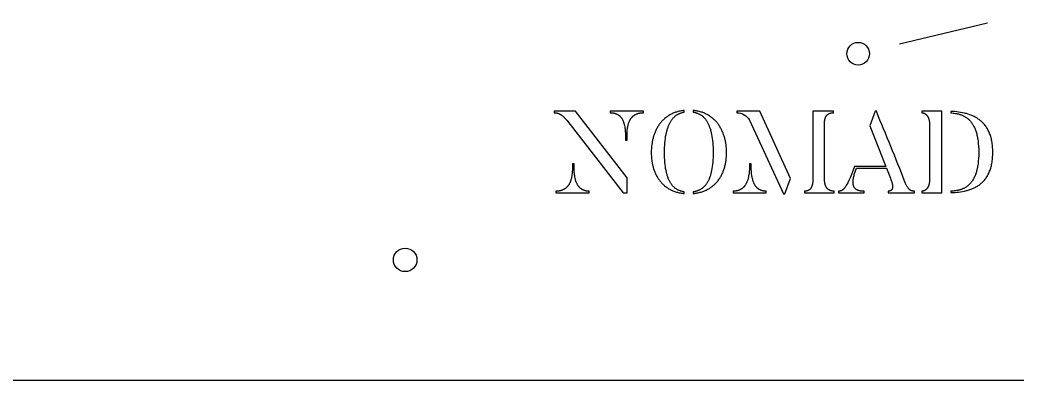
# Model space of a CAD drawing. Header units: millimetres. Extents: x 3735 to 5333, y 3252 to 4770.
# Drawn here: x 4924 to 5144.1, y 3251.8 to 3331.4 of the extents above; entities that cross this region are included whole.
import ezdxf

# ---------------------------------------------------------------- set-up
doc = ezdxf.new("R2010")
doc.units = ezdxf.units.MM
doc.layers.add('ext', color=18, linetype='Continuous', true_color=0x000000)
doc.layers.add('MASHARAB', color=6, linetype='Continuous', true_color=0xff00ff)

msp = doc.modelspace()

# ---------------------------------------------------------------- linework, layer by layer
at = {"layer": 'ext'}
msp.add_lwpolyline([(5333.06, 3736.8), (4465.06, 3736.8), (4465.06, 3251.8), (5333.06, 3251.8)], close=True, dxfattribs=at)
at = {"layer": 'MASHARAB'}
msp.add_line((5118.15, 3326.15), (5137.59, 3330.82), dxfattribs=at)
for points in [[(5044.96, 3308.99), (5057.2, 3293.24), (5058.02, 3293.24), (5058.02, 3296.56), (5046.65, 3311.24), (5041.92, 3311.24), (5041.92, 3310.91), (5042.17, 3310.89), (5042.3, 3310.89), (5042.37, 3310.88), (5042.44, 3310.87), (5042.51, 3310.86), (5042.59, 3310.85), (5042.62, 3310.84), (5042.66, 3310.84), (5042.7, 3310.83), (5042.74, 3310.82), (5042.78, 3310.81), (5042.82, 3310.79), (5042.86, 3310.78), (5042.9, 3310.77), (5042.94, 3310.75), (5042.98, 3310.73), (5043.03, 3310.72), (5043.07, 3310.7), (5043.12, 3310.67), (5043.16, 3310.65), (5043.21, 3310.63), (5043.26, 3310.6), (5043.3, 3310.57), (5043.35, 3310.55), (5043.4, 3310.51), (5043.45, 3310.48), (5043.5, 3310.45), (5043.55, 3310.41), (5043.66, 3310.33), (5043.77, 3310.24), (5043.89, 3310.14), (5044, 3310.04), (5044.13, 3309.92), (5044.25, 3309.79), (5044.38, 3309.66), (5044.52, 3309.51), (5044.66, 3309.35), (5044.81, 3309.17)], [(5061.65, 3310.91), (5061.65, 3311.24), (5054.34, 3311.24), (5054.34, 3310.91), (5054.5, 3310.91), (5054.57, 3310.9), (5054.65, 3310.9), (5054.72, 3310.89), (5054.79, 3310.89), (5054.87, 3310.88), (5054.94, 3310.87), (5055, 3310.86), (5055.07, 3310.85), (5055.14, 3310.83), (5055.2, 3310.82), (5055.27, 3310.81), (5055.33, 3310.79), (5055.39, 3310.77), (5055.45, 3310.75), (5055.51, 3310.73), (5055.57, 3310.71), (5055.63, 3310.69), (5055.69, 3310.67), (5055.74, 3310.64), (5055.8, 3310.62), (5055.85, 3310.59), (5055.9, 3310.56), (5055.96, 3310.53), (5056.01, 3310.51), (5056.06, 3310.48), (5056.1, 3310.44), (5056.15, 3310.41), (5056.2, 3310.38), (5056.24, 3310.34), (5056.29, 3310.31), (5056.33, 3310.27), (5056.38, 3310.24), (5056.42, 3310.2), (5056.46, 3310.16), (5056.5, 3310.12), (5056.54, 3310.08), (5056.58, 3310.04), (5056.61, 3310), (5056.65, 3309.96), (5056.69, 3309.91), (5056.72, 3309.87), (5056.76, 3309.82), (5056.79, 3309.78), (5056.82, 3309.73), (5056.85, 3309.68), (5056.88, 3309.64), (5056.94, 3309.54), (5057, 3309.44), (5057.05, 3309.34), (5057.11, 3309.23), (5057.15, 3309.12), (5057.2, 3309.02), (5057.24, 3308.9), (5057.28, 3308.79), (5057.32, 3308.68), (5057.35, 3308.56), (5057.39, 3308.44), (5057.42, 3308.32), (5057.45, 3308.2), (5057.47, 3308.08), (5057.52, 3307.83), (5057.56, 3307.58), (5057.59, 3307.33), (5057.62, 3307.08), (5057.64, 3306.82), (5057.67, 3306.31), (5057.69, 3305.82), (5057.69, 3304.87), (5058.02, 3304.87), (5058.03, 3305.82), (5058.04, 3306.31), (5058.07, 3306.82), (5058.09, 3307.08), (5058.12, 3307.33), (5058.15, 3307.58), (5058.19, 3307.83), (5058.22, 3307.96), (5058.24, 3308.08), (5058.27, 3308.2), (5058.3, 3308.32), (5058.34, 3308.44), (5058.37, 3308.56), (5058.41, 3308.68), (5058.45, 3308.79), (5058.49, 3308.9), (5058.54, 3309.02), (5058.59, 3309.12), (5058.64, 3309.23), (5058.69, 3309.34), (5058.75, 3309.44), (5058.78, 3309.49), (5058.81, 3309.54), (5058.84, 3309.59), (5058.88, 3309.64), (5058.91, 3309.68), (5058.94, 3309.73), (5058.98, 3309.78), (5059.02, 3309.82), (5059.05, 3309.87), (5059.09, 3309.91), (5059.13, 3309.96), (5059.17, 3310), (5059.21, 3310.04), (5059.25, 3310.08), (5059.29, 3310.12), (5059.34, 3310.16), (5059.38, 3310.2), (5059.43, 3310.24), (5059.47, 3310.27), (5059.52, 3310.31), (5059.57, 3310.34), (5059.62, 3310.38), (5059.67, 3310.41), (5059.72, 3310.44), (5059.78, 3310.48), (5059.83, 3310.51), (5059.89, 3310.53), (5059.94, 3310.56), (5060, 3310.59), (5060.06, 3310.62), (5060.12, 3310.64), (5060.18, 3310.67), (5060.24, 3310.69), (5060.3, 3310.71), (5060.37, 3310.73), (5060.43, 3310.75), (5060.5, 3310.77), (5060.57, 3310.79), (5060.64, 3310.81), (5060.71, 3310.82), (5060.78, 3310.83), (5060.85, 3310.85), (5060.93, 3310.86), (5061, 3310.87), (5061.08, 3310.88), (5061.16, 3310.89), (5061.32, 3310.9), (5061.48, 3310.91)], [(5066.31, 3302.11), (5066.31, 3302.68), (5066.33, 3303.23), (5066.35, 3303.76), (5066.39, 3304.26), (5066.43, 3304.75), (5066.49, 3305.21), (5066.55, 3305.65), (5066.63, 3306.07), (5066.71, 3306.47), (5066.8, 3306.85), (5066.85, 3307.04), (5066.9, 3307.22), (5066.95, 3307.39), (5067.01, 3307.56), (5067.07, 3307.72), (5067.12, 3307.88), (5067.19, 3308.04), (5067.25, 3308.19), (5067.31, 3308.34), (5067.38, 3308.48), (5067.45, 3308.62), (5067.52, 3308.75), (5067.59, 3308.88), (5067.67, 3309.01), (5067.75, 3309.13), (5067.82, 3309.25), (5067.9, 3309.36), (5067.99, 3309.47), (5068.07, 3309.57), (5068.15, 3309.68), (5068.24, 3309.77), (5068.33, 3309.87), (5068.42, 3309.96), (5068.51, 3310.04), (5068.61, 3310.13), (5068.7, 3310.21), (5068.8, 3310.28), (5068.9, 3310.35), (5069, 3310.42), (5069.1, 3310.49), (5069.2, 3310.55), (5069.3, 3310.61), (5069.41, 3310.66), (5069.52, 3310.71), (5069.62, 3310.76), (5069.73, 3310.81), (5069.84, 3310.85), (5069.96, 3310.89), (5070.07, 3310.92), (5070.18, 3310.96), (5070.3, 3310.99), (5070.42, 3311.01), (5070.53, 3311.04), (5070.65, 3311.06), (5070.65, 3311.42), (5070.43, 3311.39), (5070.2, 3311.36), (5069.98, 3311.33), (5069.76, 3311.29), (5069.55, 3311.24), (5069.34, 3311.19), (5069.13, 3311.13), (5068.93, 3311.07), (5068.73, 3311.01), (5068.54, 3310.94), (5068.35, 3310.87), (5068.16, 3310.79), (5067.97, 3310.7), (5067.79, 3310.62), (5067.62, 3310.52), (5067.44, 3310.43), (5067.27, 3310.33), (5067.11, 3310.22), (5066.95, 3310.11), (5066.79, 3310), (5066.63, 3309.89), (5066.48, 3309.77), (5066.33, 3309.64), (5066.19, 3309.51), (5066.05, 3309.38), (5065.91, 3309.25), (5065.78, 3309.11), (5065.65, 3308.97), (5065.53, 3308.82), (5065.4, 3308.67), (5065.28, 3308.52), (5065.17, 3308.37), (5065.06, 3308.21), (5064.95, 3308.05), (5064.85, 3307.88), (5064.75, 3307.71), (5064.65, 3307.54), (5064.55, 3307.37), (5064.46, 3307.2), (5064.38, 3307.02), (5064.3, 3306.84), (5064.22, 3306.65), (5064.14, 3306.47), (5064.07, 3306.28), (5064, 3306.09), (5063.93, 3305.9), (5063.87, 3305.7), (5063.82, 3305.5), (5063.76, 3305.3), (5063.71, 3305.1), (5063.66, 3304.9), (5063.62, 3304.69), (5063.58, 3304.49), (5063.54, 3304.28), (5063.48, 3303.86), (5063.43, 3303.43), (5063.39, 3302.99), (5063.37, 3302.56), (5063.37, 3302.11), (5063.37, 3301.67), (5063.39, 3301.23), (5063.43, 3300.8), (5063.48, 3300.38), (5063.51, 3300.17), (5063.54, 3299.96), (5063.58, 3299.75), (5063.62, 3299.55), (5063.66, 3299.35), (5063.71, 3299.15), (5063.76, 3298.95), (5063.82, 3298.76), (5063.87, 3298.56), (5063.93, 3298.37), (5064, 3298.18), (5064.07, 3298), (5064.14, 3297.81), (5064.22, 3297.63), (5064.3, 3297.45), (5064.38, 3297.28), (5064.46, 3297.11), (5064.55, 3296.94), (5064.65, 3296.77), (5064.75, 3296.6), (5064.85, 3296.44), (5064.95, 3296.28), (5065.06, 3296.13), (5065.17, 3295.98), (5065.28, 3295.83), (5065.4, 3295.68), (5065.53, 3295.54), (5065.65, 3295.4), (5065.78, 3295.26), (5065.91, 3295.13), (5066.05, 3295), (5066.19, 3294.87), (5066.33, 3294.75), (5066.48, 3294.63), (5066.63, 3294.52), (5066.79, 3294.41), (5066.95, 3294.3), (5067.11, 3294.19), (5067.27, 3294.1), (5067.44, 3294), (5067.62, 3293.91), (5067.79, 3293.82), (5067.97, 3293.74), (5068.16, 3293.66), (5068.35, 3293.58), (5068.54, 3293.51), (5068.73, 3293.45), (5068.93, 3293.39), (5069.13, 3293.33), (5069.34, 3293.28), (5069.55, 3293.23), (5069.76, 3293.19), (5069.98, 3293.15), (5070.2, 3293.11), (5070.43, 3293.08), (5070.65, 3293.06), (5070.65, 3293.42), (5070.53, 3293.44), (5070.42, 3293.46), (5070.3, 3293.48), (5070.18, 3293.51), (5070.07, 3293.54), (5069.96, 3293.57), (5069.84, 3293.61), (5069.73, 3293.65), (5069.62, 3293.69), (5069.52, 3293.73), (5069.41, 3293.78), (5069.3, 3293.83), (5069.2, 3293.88), (5069.1, 3293.94), (5069, 3294), (5068.9, 3294.06), (5068.8, 3294.13), (5068.7, 3294.2), (5068.61, 3294.27), (5068.51, 3294.35), (5068.42, 3294.43), (5068.33, 3294.51), (5068.24, 3294.6), (5068.15, 3294.69), (5068.07, 3294.79), (5067.99, 3294.89), (5067.9, 3294.99), (5067.82, 3295.1), (5067.75, 3295.21), (5067.67, 3295.33), (5067.59, 3295.45), (5067.52, 3295.57), (5067.45, 3295.7), (5067.38, 3295.83), (5067.31, 3295.97), (5067.25, 3296.11), (5067.19, 3296.25), (5067.12, 3296.41), (5067.07, 3296.56), (5067.01, 3296.72), (5066.95, 3296.89), (5066.9, 3297.05), (5066.85, 3297.23), (5066.8, 3297.41), (5066.71, 3297.78), (5066.63, 3298.18), (5066.55, 3298.59), (5066.49, 3299.03), (5066.43, 3299.48), (5066.39, 3299.96), (5066.35, 3300.46), (5066.33, 3300.99), (5066.31, 3301.54)], [(5079.99, 3302.11), (5079.98, 3302.56), (5079.96, 3302.99), (5079.92, 3303.43), (5079.87, 3303.86), (5079.84, 3304.07), (5079.81, 3304.28), (5079.77, 3304.49), (5079.73, 3304.69), (5079.69, 3304.9), (5079.64, 3305.1), (5079.59, 3305.3), (5079.53, 3305.5), (5079.48, 3305.7), (5079.41, 3305.9), (5079.35, 3306.09), (5079.28, 3306.28), (5079.21, 3306.47), (5079.13, 3306.65), (5079.05, 3306.84), (5078.97, 3307.02), (5078.88, 3307.2), (5078.79, 3307.37), (5078.69, 3307.54), (5078.6, 3307.71), (5078.49, 3307.88), (5078.39, 3308.05), (5078.28, 3308.21), (5078.17, 3308.37), (5078.05, 3308.52), (5077.93, 3308.67), (5077.81, 3308.82), (5077.68, 3308.97), (5077.55, 3309.11), (5077.42, 3309.25), (5077.28, 3309.38), (5077.14, 3309.51), (5076.99, 3309.64), (5076.84, 3309.77), (5076.69, 3309.89), (5076.54, 3310), (5076.38, 3310.11), (5076.21, 3310.22), (5076.05, 3310.33), (5075.88, 3310.43), (5075.7, 3310.52), (5075.52, 3310.62), (5075.34, 3310.7), (5075.16, 3310.79), (5074.97, 3310.87), (5074.78, 3310.94), (5074.58, 3311.01), (5074.38, 3311.07), (5074.18, 3311.13), (5073.97, 3311.19), (5073.76, 3311.24), (5073.54, 3311.29), (5073.33, 3311.33), (5073.1, 3311.36), (5072.88, 3311.39), (5072.65, 3311.42), (5072.65, 3311.06), (5072.77, 3311.04), (5072.89, 3311.01), (5073, 3310.99), (5073.12, 3310.96), (5073.23, 3310.92), (5073.35, 3310.89), (5073.46, 3310.85), (5073.57, 3310.81), (5073.68, 3310.76), (5073.79, 3310.71), (5073.9, 3310.66), (5074, 3310.61), (5074.11, 3310.55), (5074.21, 3310.49), (5074.31, 3310.42), (5074.41, 3310.36), (5074.51, 3310.28), (5074.61, 3310.21), (5074.7, 3310.13), (5074.8, 3310.05), (5074.89, 3309.96), (5074.98, 3309.87), (5075.07, 3309.78), (5075.16, 3309.68), (5075.24, 3309.58), (5075.33, 3309.48), (5075.41, 3309.37), (5075.49, 3309.26), (5075.57, 3309.14), (5075.64, 3309.02), (5075.72, 3308.89), (5075.79, 3308.76), (5075.86, 3308.63), (5075.93, 3308.49), (5076, 3308.35), (5076.07, 3308.2), (5076.13, 3308.05), (5076.19, 3307.89), (5076.25, 3307.73), (5076.31, 3307.57), (5076.37, 3307.4), (5076.42, 3307.23), (5076.47, 3307.05), (5076.52, 3306.86), (5076.61, 3306.48), (5076.7, 3306.08), (5076.77, 3305.66), (5076.84, 3305.22), (5076.89, 3304.75), (5076.94, 3304.27), (5076.97, 3303.76), (5077, 3303.24), (5077.01, 3302.68), (5077.02, 3302.11), (5077.01, 3301.54), (5077, 3300.99), (5076.97, 3300.46), (5076.94, 3299.96), (5076.89, 3299.48), (5076.84, 3299.03), (5076.77, 3298.59), (5076.7, 3298.18), (5076.61, 3297.78), (5076.52, 3297.41), (5076.47, 3297.23), (5076.42, 3297.05), (5076.37, 3296.89), (5076.31, 3296.72), (5076.25, 3296.56), (5076.19, 3296.41), (5076.13, 3296.25), (5076.07, 3296.11), (5076, 3295.97), (5075.93, 3295.83), (5075.86, 3295.7), (5075.79, 3295.57), (5075.72, 3295.45), (5075.64, 3295.33), (5075.57, 3295.21), (5075.49, 3295.1), (5075.41, 3294.99), (5075.33, 3294.89), (5075.24, 3294.79), (5075.16, 3294.69), (5075.07, 3294.6), (5074.98, 3294.51), (5074.89, 3294.43), (5074.8, 3294.35), (5074.7, 3294.27), (5074.61, 3294.2), (5074.51, 3294.13), (5074.41, 3294.06), (5074.31, 3294), (5074.21, 3293.94), (5074.11, 3293.88), (5074, 3293.83), (5073.9, 3293.78), (5073.79, 3293.73), (5073.68, 3293.69), (5073.57, 3293.65), (5073.46, 3293.61), (5073.35, 3293.57), (5073.23, 3293.54), (5073.12, 3293.51), (5073, 3293.48), (5072.89, 3293.46), (5072.77, 3293.44), (5072.65, 3293.42), (5072.65, 3293.06), (5072.88, 3293.08), (5073.1, 3293.11), (5073.33, 3293.15), (5073.54, 3293.19), (5073.76, 3293.23), (5073.97, 3293.28), (5074.18, 3293.33), (5074.38, 3293.39), (5074.58, 3293.45), (5074.78, 3293.51), (5074.97, 3293.58), (5075.16, 3293.66), (5075.34, 3293.74), (5075.52, 3293.82), (5075.7, 3293.91), (5075.88, 3294), (5076.05, 3294.09), (5076.21, 3294.19), (5076.38, 3294.29), (5076.54, 3294.4), (5076.69, 3294.51), (5076.84, 3294.63), (5076.99, 3294.74), (5077.14, 3294.87), (5077.28, 3294.99), (5077.42, 3295.12), (5077.55, 3295.25), (5077.68, 3295.39), (5077.81, 3295.53), (5077.93, 3295.67), (5078.05, 3295.82), (5078.17, 3295.97), (5078.28, 3296.12), (5078.39, 3296.27), (5078.49, 3296.43), (5078.6, 3296.59), (5078.69, 3296.76), (5078.79, 3296.92), (5078.88, 3297.09), (5078.97, 3297.27), (5079.05, 3297.44), (5079.13, 3297.62), (5079.21, 3297.8), (5079.28, 3297.99), (5079.35, 3298.17), (5079.41, 3298.36), (5079.48, 3298.55), (5079.53, 3298.74), (5079.59, 3298.94), (5079.64, 3299.14), (5079.69, 3299.34), (5079.73, 3299.54), (5079.77, 3299.74), (5079.81, 3299.95), (5079.84, 3300.16), (5079.87, 3300.37), (5079.92, 3300.79), (5079.96, 3301.23), (5079.98, 3301.67)], [(5101.62, 3296.23), (5101.62, 3308.66), (5101.62, 3308.82), (5101.63, 3308.97), (5101.63, 3309.04), (5101.64, 3309.11), (5101.65, 3309.18), (5101.66, 3309.25), (5101.67, 3309.32), (5101.68, 3309.38), (5101.69, 3309.45), (5101.7, 3309.51), (5101.72, 3309.57), (5101.73, 3309.63), (5101.75, 3309.69), (5101.77, 3309.74), (5101.79, 3309.8), (5101.81, 3309.85), (5101.83, 3309.9), (5101.85, 3309.95), (5101.88, 3310), (5101.9, 3310.04), (5101.92, 3310.09), (5101.95, 3310.13), (5101.98, 3310.18), (5102, 3310.22), (5102.03, 3310.26), (5102.06, 3310.29), (5102.09, 3310.33), (5102.12, 3310.37), (5102.16, 3310.4), (5102.19, 3310.43), (5102.22, 3310.47), (5102.26, 3310.5), (5102.29, 3310.53), (5102.33, 3310.55), (5102.37, 3310.58), (5102.4, 3310.61), (5102.44, 3310.63), (5102.48, 3310.65), (5102.52, 3310.68), (5102.56, 3310.7), (5102.6, 3310.72), (5102.64, 3310.74), (5102.68, 3310.75), (5102.73, 3310.77), (5102.77, 3310.79), (5102.81, 3310.8), (5102.86, 3310.81), (5102.9, 3310.83), (5102.95, 3310.84), (5103, 3310.85), (5103.04, 3310.86), (5103.09, 3310.87), (5103.14, 3310.87), (5103.19, 3310.88), (5103.23, 3310.89), (5103.28, 3310.89), (5103.38, 3310.9), (5103.48, 3310.91), (5103.59, 3310.91), (5103.59, 3311.24), (5099.03, 3311.24), (5099.03, 3296.23), (5099.03, 3296.04), (5099.03, 3295.86), (5099.01, 3295.69), (5099, 3295.52), (5098.98, 3295.37), (5098.96, 3295.22), (5098.94, 3295.14), (5098.93, 3295.08), (5098.91, 3295.01), (5098.9, 3294.94), (5098.88, 3294.88), (5098.86, 3294.82), (5098.84, 3294.75), (5098.82, 3294.7), (5098.8, 3294.64), (5098.78, 3294.58), (5098.76, 3294.53), (5098.74, 3294.48), (5098.71, 3294.43), (5098.69, 3294.38), (5098.66, 3294.33), (5098.63, 3294.29), (5098.6, 3294.25), (5098.58, 3294.2), (5098.55, 3294.16), (5098.52, 3294.12), (5098.49, 3294.09), (5098.45, 3294.05), (5098.42, 3294.02), (5098.39, 3293.98), (5098.35, 3293.95), (5098.32, 3293.92), (5098.28, 3293.89), (5098.25, 3293.87), (5098.21, 3293.84), (5098.17, 3293.82), (5098.14, 3293.79), (5098.1, 3293.77), (5098.06, 3293.75), (5098.02, 3293.73), (5097.98, 3293.71), (5097.93, 3293.7), (5097.89, 3293.68), (5097.85, 3293.67), (5097.81, 3293.65), (5097.76, 3293.64), (5097.72, 3293.63), (5097.67, 3293.62), (5097.63, 3293.61), (5097.58, 3293.6), (5097.53, 3293.59), (5097.49, 3293.59), (5097.44, 3293.58), (5097.39, 3293.58), (5097.34, 3293.58), (5097.29, 3293.57), (5097.24, 3293.57), (5097.19, 3293.57), (5097.19, 3293.24), (5103.74, 3293.24), (5103.74, 3293.57), (5103.64, 3293.57), (5103.59, 3293.58), (5103.53, 3293.58), (5103.48, 3293.58), (5103.43, 3293.59), (5103.38, 3293.59), (5103.33, 3293.6), (5103.28, 3293.61), (5103.23, 3293.62), (5103.18, 3293.63), (5103.13, 3293.64), (5103.09, 3293.65), (5103.04, 3293.67), (5102.99, 3293.68), (5102.94, 3293.7), (5102.9, 3293.71), (5102.85, 3293.73), (5102.8, 3293.75), (5102.76, 3293.77), (5102.71, 3293.79), (5102.67, 3293.82), (5102.63, 3293.84), (5102.58, 3293.87), (5102.54, 3293.89), (5102.5, 3293.92), (5102.46, 3293.95), (5102.42, 3293.98), (5102.38, 3294.02), (5102.34, 3294.05), (5102.3, 3294.09), (5102.27, 3294.12), (5102.23, 3294.16), (5102.19, 3294.2), (5102.16, 3294.25), (5102.12, 3294.29), (5102.09, 3294.33), (5102.06, 3294.38), (5102.03, 3294.43), (5102, 3294.48), (5101.97, 3294.53), (5101.94, 3294.58), (5101.91, 3294.64), (5101.89, 3294.7), (5101.86, 3294.75), (5101.84, 3294.82), (5101.82, 3294.88), (5101.79, 3294.94), (5101.77, 3295.01), (5101.75, 3295.08), (5101.74, 3295.14), (5101.72, 3295.22), (5101.7, 3295.29), (5101.69, 3295.37), (5101.67, 3295.44), (5101.66, 3295.52), (5101.65, 3295.6), (5101.64, 3295.69), (5101.64, 3295.77), (5101.63, 3295.86), (5101.62, 3296.04)], [(5123.09, 3293.57), (5123.09, 3293.24), (5127.47, 3293.24), (5127.47, 3311.24), (5123.09, 3311.24), (5123.09, 3310.91), (5123.14, 3310.9), (5123.19, 3310.9), (5123.24, 3310.9), (5123.29, 3310.89), (5123.34, 3310.88), (5123.38, 3310.87), (5123.43, 3310.86), (5123.48, 3310.85), (5123.52, 3310.83), (5123.56, 3310.82), (5123.61, 3310.8), (5123.65, 3310.78), (5123.69, 3310.76), (5123.73, 3310.74), (5123.77, 3310.72), (5123.81, 3310.7), (5123.85, 3310.67), (5123.89, 3310.64), (5123.93, 3310.62), (5123.97, 3310.59), (5124, 3310.56), (5124.04, 3310.52), (5124.07, 3310.49), (5124.11, 3310.46), (5124.14, 3310.42), (5124.17, 3310.39), (5124.21, 3310.35), (5124.24, 3310.31), (5124.27, 3310.27), (5124.3, 3310.23), (5124.33, 3310.18), (5124.35, 3310.14), (5124.38, 3310.09), (5124.41, 3310.05), (5124.43, 3310), (5124.46, 3309.95), (5124.48, 3309.9), (5124.5, 3309.85), (5124.53, 3309.8), (5124.55, 3309.75), (5124.57, 3309.7), (5124.59, 3309.64), (5124.61, 3309.59), (5124.63, 3309.53), (5124.64, 3309.47), (5124.66, 3309.42), (5124.69, 3309.3), (5124.72, 3309.17), (5124.74, 3309.05), (5124.76, 3308.92), (5124.78, 3308.78), (5124.79, 3308.65), (5124.8, 3308.51), (5124.81, 3308.37), (5124.81, 3308.22), (5124.81, 3296.28), (5124.81, 3296.12), (5124.8, 3295.97), (5124.79, 3295.82), (5124.78, 3295.67), (5124.76, 3295.53), (5124.74, 3295.4), (5124.71, 3295.27), (5124.69, 3295.14), (5124.67, 3295.08), (5124.66, 3295.02), (5124.64, 3294.96), (5124.62, 3294.9), (5124.6, 3294.84), (5124.58, 3294.79), (5124.56, 3294.73), (5124.54, 3294.68), (5124.52, 3294.63), (5124.5, 3294.57), (5124.47, 3294.53), (5124.45, 3294.48), (5124.42, 3294.43), (5124.4, 3294.38), (5124.37, 3294.34), (5124.34, 3294.29), (5124.32, 3294.25), (5124.29, 3294.21), (5124.26, 3294.17), (5124.23, 3294.13), (5124.19, 3294.09), (5124.16, 3294.06), (5124.13, 3294.02), (5124.1, 3293.99), (5124.06, 3293.96), (5124.03, 3293.93), (5123.99, 3293.9), (5123.96, 3293.87), (5123.92, 3293.84), (5123.88, 3293.81), (5123.84, 3293.79), (5123.8, 3293.77), (5123.76, 3293.74), (5123.72, 3293.72), (5123.68, 3293.7), (5123.64, 3293.68), (5123.6, 3293.67), (5123.56, 3293.65), (5123.51, 3293.64), (5123.47, 3293.63), (5123.42, 3293.61), (5123.38, 3293.6), (5123.33, 3293.59), (5123.29, 3293.59), (5123.24, 3293.58), (5123.19, 3293.58), (5123.14, 3293.57)], [(5129.46, 3311.21), (5129.46, 3310.88), (5129.72, 3310.87), (5129.98, 3310.84), (5130.25, 3310.82), (5130.51, 3310.78), (5130.65, 3310.75), (5130.78, 3310.73), (5130.91, 3310.7), (5131.05, 3310.67), (5131.18, 3310.64), (5131.32, 3310.6), (5131.45, 3310.56), (5131.58, 3310.52), (5131.71, 3310.47), (5131.85, 3310.42), (5131.98, 3310.37), (5132.11, 3310.31), (5132.24, 3310.25), (5132.37, 3310.19), (5132.49, 3310.12), (5132.62, 3310.04), (5132.75, 3309.97), (5132.87, 3309.88), (5132.99, 3309.8), (5133.11, 3309.7), (5133.23, 3309.61), (5133.35, 3309.51), (5133.47, 3309.4), (5133.58, 3309.29), (5133.69, 3309.17), (5133.8, 3309.05), (5133.91, 3308.92), (5134.02, 3308.78), (5134.12, 3308.64), (5134.22, 3308.5), (5134.32, 3308.34), (5134.41, 3308.19), (5134.5, 3308.02), (5134.59, 3307.85), (5134.68, 3307.67), (5134.76, 3307.49), (5134.84, 3307.3), (5134.92, 3307.1), (5135, 3306.89), (5135.07, 3306.68), (5135.13, 3306.46), (5135.2, 3306.23), (5135.26, 3305.99), (5135.31, 3305.75), (5135.36, 3305.5), (5135.41, 3305.24), (5135.45, 3304.98), (5135.49, 3304.7), (5135.53, 3304.42), (5135.56, 3304.12), (5135.61, 3303.51), (5135.64, 3302.87), (5135.65, 3302.19), (5135.64, 3301.49), (5135.61, 3300.83), (5135.56, 3300.21), (5135.53, 3299.92), (5135.49, 3299.63), (5135.45, 3299.35), (5135.41, 3299.08), (5135.36, 3298.82), (5135.31, 3298.56), (5135.25, 3298.32), (5135.19, 3298.08), (5135.13, 3297.85), (5135.06, 3297.63), (5134.99, 3297.42), (5134.92, 3297.21), (5134.84, 3297.01), (5134.76, 3296.82), (5134.67, 3296.64), (5134.59, 3296.46), (5134.5, 3296.29), (5134.4, 3296.13), (5134.31, 3295.97), (5134.21, 3295.82), (5134.11, 3295.68), (5134.01, 3295.54), (5133.9, 3295.41), (5133.79, 3295.29), (5133.68, 3295.17), (5133.57, 3295.05), (5133.46, 3294.94), (5133.34, 3294.84), (5133.22, 3294.74), (5133.1, 3294.65), (5132.98, 3294.56), (5132.86, 3294.48), (5132.73, 3294.4), (5132.61, 3294.33), (5132.48, 3294.26), (5132.36, 3294.19), (5132.23, 3294.13), (5132.1, 3294.08), (5131.97, 3294.02), (5131.83, 3293.97), (5131.7, 3293.93), (5131.57, 3293.89), (5131.44, 3293.85), (5131.3, 3293.81), (5131.17, 3293.78), (5131.04, 3293.75), (5130.9, 3293.72), (5130.77, 3293.7), (5130.5, 3293.66), (5130.24, 3293.63), (5129.98, 3293.6), (5129.72, 3293.58), (5129.46, 3293.57), (5129.46, 3293.26), (5129.91, 3293.28), (5130.35, 3293.31), (5130.79, 3293.34), (5131.22, 3293.39), (5131.66, 3293.44), (5132.08, 3293.51), (5132.5, 3293.6), (5132.71, 3293.64), (5132.92, 3293.69), (5133.12, 3293.75), (5133.32, 3293.8), (5133.52, 3293.86), (5133.72, 3293.93), (5133.92, 3294), (5134.11, 3294.07), (5134.3, 3294.15), (5134.49, 3294.23), (5134.67, 3294.32), (5134.85, 3294.41), (5135.03, 3294.5), (5135.21, 3294.6), (5135.38, 3294.71), (5135.55, 3294.82), (5135.72, 3294.93), (5135.88, 3295.05), (5136.04, 3295.18), (5136.2, 3295.31), (5136.35, 3295.44), (5136.5, 3295.58), (5136.65, 3295.73), (5136.79, 3295.88), (5136.93, 3296.04), (5137.06, 3296.21), (5137.19, 3296.38), (5137.31, 3296.55), (5137.43, 3296.74), (5137.55, 3296.93), (5137.66, 3297.12), (5137.76, 3297.32), (5137.86, 3297.53), (5137.96, 3297.75), (5138.05, 3297.97), (5138.14, 3298.2), (5138.22, 3298.44), (5138.29, 3298.68), (5138.36, 3298.93), (5138.43, 3299.19), (5138.49, 3299.45), (5138.54, 3299.73), (5138.59, 3300.01), (5138.63, 3300.29), (5138.66, 3300.59), (5138.69, 3300.89), (5138.71, 3301.2), (5138.73, 3301.52), (5138.74, 3301.85), (5138.74, 3302.19), (5138.74, 3302.52), (5138.73, 3302.84), (5138.71, 3303.15), (5138.69, 3303.45), (5138.66, 3303.75), (5138.63, 3304.04), (5138.59, 3304.33), (5138.54, 3304.6), (5138.49, 3304.87), (5138.43, 3305.13), (5138.36, 3305.39), (5138.29, 3305.64), (5138.22, 3305.88), (5138.14, 3306.11), (5138.05, 3306.34), (5137.96, 3306.56), (5137.86, 3306.78), (5137.76, 3306.98), (5137.66, 3307.19), (5137.55, 3307.38), (5137.43, 3307.57), (5137.31, 3307.76), (5137.19, 3307.94), (5137.06, 3308.11), (5136.93, 3308.28), (5136.79, 3308.44), (5136.65, 3308.59), (5136.5, 3308.74), (5136.35, 3308.89), (5136.2, 3309.03), (5136.04, 3309.16), (5135.88, 3309.29), (5135.72, 3309.41), (5135.55, 3309.53), (5135.38, 3309.65), (5135.21, 3309.76), (5135.03, 3309.86), (5134.85, 3309.96), (5134.67, 3310.06), (5134.49, 3310.15), (5134.3, 3310.23), (5134.11, 3310.32), (5133.92, 3310.39), (5133.72, 3310.47), (5133.52, 3310.54), (5133.32, 3310.6), (5133.12, 3310.67), (5132.92, 3310.72), (5132.71, 3310.78), (5132.5, 3310.83), (5132.08, 3310.92), (5131.66, 3311), (5131.22, 3311.07), (5130.79, 3311.12), (5130.35, 3311.16), (5129.91, 3311.19)], [(5046.34, 3299.63), (5045.98, 3299.63), (5045.97, 3298.71), (5045.96, 3298.22), (5045.94, 3297.97), (5045.93, 3297.71), (5045.9, 3297.46), (5045.87, 3297.21), (5045.84, 3296.95), (5045.79, 3296.7), (5045.77, 3296.58), (5045.74, 3296.45), (5045.71, 3296.33), (5045.68, 3296.21), (5045.65, 3296.09), (5045.61, 3295.97), (5045.57, 3295.85), (5045.53, 3295.74), (5045.49, 3295.62), (5045.44, 3295.51), (5045.39, 3295.4), (5045.34, 3295.29), (5045.28, 3295.19), (5045.22, 3295.08), (5045.16, 3294.98), (5045.13, 3294.93), (5045.09, 3294.88), (5045.06, 3294.83), (5045.02, 3294.79), (5044.99, 3294.74), (5044.95, 3294.69), (5044.91, 3294.65), (5044.88, 3294.6), (5044.84, 3294.56), (5044.8, 3294.51), (5044.75, 3294.47), (5044.71, 3294.43), (5044.67, 3294.39), (5044.62, 3294.35), (5044.58, 3294.31), (5044.53, 3294.27), (5044.49, 3294.23), (5044.44, 3294.19), (5044.39, 3294.16), (5044.34, 3294.12), (5044.29, 3294.09), (5044.24, 3294.06), (5044.18, 3294.02), (5044.13, 3293.99), (5044.07, 3293.96), (5044.02, 3293.93), (5043.96, 3293.91), (5043.9, 3293.88), (5043.84, 3293.85), (5043.78, 3293.83), (5043.72, 3293.8), (5043.65, 3293.78), (5043.59, 3293.76), (5043.52, 3293.74), (5043.45, 3293.72), (5043.39, 3293.7), (5043.32, 3293.68), (5043.25, 3293.67), (5043.17, 3293.65), (5043.1, 3293.64), (5043.03, 3293.63), (5042.95, 3293.61), (5042.87, 3293.6), (5042.8, 3293.6), (5042.72, 3293.59), (5042.64, 3293.58), (5042.47, 3293.57), (5042.3, 3293.57), (5042.3, 3293.24), (5049.69, 3293.24), (5049.69, 3293.57), (5049.61, 3293.57), (5049.53, 3293.57), (5049.46, 3293.58), (5049.38, 3293.58), (5049.31, 3293.59), (5049.24, 3293.6), (5049.17, 3293.6), (5049.1, 3293.61), (5049.03, 3293.63), (5048.96, 3293.64), (5048.9, 3293.65), (5048.83, 3293.67), (5048.77, 3293.68), (5048.7, 3293.7), (5048.64, 3293.72), (5048.58, 3293.74), (5048.52, 3293.76), (5048.46, 3293.78), (5048.41, 3293.8), (5048.35, 3293.83), (5048.3, 3293.85), (5048.24, 3293.88), (5048.19, 3293.91), (5048.14, 3293.94), (5048.08, 3293.97), (5048.03, 3294), (5047.98, 3294.03), (5047.94, 3294.06), (5047.89, 3294.09), (5047.84, 3294.13), (5047.8, 3294.16), (5047.75, 3294.2), (5047.71, 3294.24), (5047.67, 3294.27), (5047.62, 3294.31), (5047.58, 3294.35), (5047.54, 3294.39), (5047.5, 3294.43), (5047.46, 3294.48), (5047.43, 3294.52), (5047.39, 3294.56), (5047.35, 3294.61), (5047.32, 3294.65), (5047.29, 3294.7), (5047.25, 3294.74), (5047.22, 3294.79), (5047.19, 3294.84), (5047.16, 3294.89), (5047.1, 3294.99), (5047.04, 3295.09), (5046.99, 3295.19), (5046.93, 3295.3), (5046.89, 3295.41), (5046.84, 3295.52), (5046.8, 3295.63), (5046.76, 3295.75), (5046.72, 3295.86), (5046.68, 3295.98), (5046.65, 3296.1), (5046.62, 3296.22), (5046.59, 3296.34), (5046.56, 3296.47), (5046.52, 3296.71), (5046.47, 3296.96), (5046.44, 3297.22), (5046.41, 3297.47), (5046.39, 3297.72), (5046.36, 3298.23), (5046.34, 3298.72)], [(5085.41, 3299.61), (5085.07, 3299.61), (5085.07, 3299.06), (5085.05, 3298.52), (5085.03, 3298.25), (5085.01, 3297.98), (5084.98, 3297.71), (5084.95, 3297.44), (5084.92, 3297.18), (5084.87, 3296.93), (5084.82, 3296.67), (5084.76, 3296.43), (5084.73, 3296.31), (5084.7, 3296.19), (5084.66, 3296.07), (5084.62, 3295.95), (5084.58, 3295.84), (5084.54, 3295.72), (5084.5, 3295.61), (5084.45, 3295.51), (5084.4, 3295.4), (5084.35, 3295.29), (5084.3, 3295.19), (5084.24, 3295.09), (5084.18, 3295), (5084.12, 3294.9), (5084.06, 3294.81), (5083.99, 3294.72), (5083.92, 3294.63), (5083.89, 3294.59), (5083.85, 3294.55), (5083.81, 3294.51), (5083.78, 3294.47), (5083.74, 3294.43), (5083.7, 3294.39), (5083.66, 3294.35), (5083.62, 3294.31), (5083.58, 3294.28), (5083.54, 3294.24), (5083.49, 3294.21), (5083.45, 3294.17), (5083.4, 3294.14), (5083.36, 3294.11), (5083.31, 3294.08), (5083.27, 3294.05), (5083.22, 3294.02), (5083.17, 3293.99), (5083.12, 3293.96), (5083.07, 3293.93), (5083.02, 3293.91), (5082.97, 3293.88), (5082.92, 3293.86), (5082.86, 3293.83), (5082.81, 3293.81), (5082.76, 3293.79), (5082.7, 3293.77), (5082.64, 3293.75), (5082.59, 3293.73), (5082.53, 3293.71), (5082.47, 3293.7), (5082.41, 3293.68), (5082.35, 3293.67), (5082.28, 3293.65), (5082.22, 3293.64), (5082.16, 3293.63), (5082.09, 3293.62), (5082.03, 3293.61), (5081.96, 3293.6), (5081.89, 3293.59), (5081.76, 3293.58), (5081.61, 3293.57), (5081.47, 3293.57), (5081.47, 3293.24), (5088.7, 3293.24), (5088.7, 3293.57), (5088.57, 3293.57), (5088.51, 3293.58), (5088.44, 3293.58), (5088.38, 3293.59), (5088.32, 3293.59), (5088.26, 3293.6), (5088.2, 3293.61), (5088.14, 3293.62), (5088.08, 3293.63), (5088.02, 3293.64), (5087.96, 3293.65), (5087.91, 3293.66), (5087.85, 3293.68), (5087.8, 3293.69), (5087.74, 3293.71), (5087.69, 3293.73), (5087.64, 3293.74), (5087.58, 3293.76), (5087.53, 3293.78), (5087.48, 3293.81), (5087.43, 3293.83), (5087.38, 3293.85), (5087.34, 3293.87), (5087.29, 3293.9), (5087.24, 3293.92), (5087.2, 3293.95), (5087.15, 3293.98), (5087.11, 3294.01), (5087.07, 3294.04), (5087.02, 3294.07), (5086.98, 3294.1), (5086.94, 3294.13), (5086.9, 3294.16), (5086.86, 3294.2), (5086.82, 3294.23), (5086.78, 3294.26), (5086.74, 3294.3), (5086.71, 3294.34), (5086.67, 3294.37), (5086.64, 3294.41), (5086.6, 3294.45), (5086.57, 3294.49), (5086.53, 3294.53), (5086.5, 3294.57), (5086.47, 3294.61), (5086.4, 3294.7), (5086.34, 3294.79), (5086.28, 3294.88), (5086.23, 3294.97), (5086.17, 3295.07), (5086.12, 3295.17), (5086.07, 3295.27), (5086.03, 3295.37), (5085.98, 3295.48), (5085.94, 3295.58), (5085.9, 3295.69), (5085.86, 3295.81), (5085.82, 3295.92), (5085.79, 3296.04), (5085.76, 3296.15), (5085.7, 3296.39), (5085.64, 3296.64), (5085.59, 3296.89), (5085.55, 3297.15), (5085.52, 3297.41), (5085.49, 3297.68), (5085.47, 3297.95), (5085.43, 3298.49), (5085.41, 3299.05)]]:
    msp.add_lwpolyline(points, close=True, dxfattribs=at)
for points in [[(5085.05, 3309.27), (5092.54, 3293.01), (5092.87, 3293.01), (5094.13, 3296.38), (5087.32, 3311.24), (5082.24, 3311.24), (5082.24, 3310.91, -0.28034)], [(5119.36, 3295.64, 0.004811), (5113.05, 3311.24), (5112.79, 3311.24), (5111.59, 3308.04), (5115.14, 3299.02), (5108.26, 3299.02), (5107.57, 3297.27), (5107.27, 3296.55), (5106.99, 3295.94), (5106.73, 3295.41), (5106.61, 3295.18), (5106.49, 3294.98), (5106.38, 3294.79), (5106.28, 3294.61), (5106.17, 3294.46), (5106.12, 3294.39), (5106.07, 3294.32), (5106.02, 3294.26), (5105.98, 3294.2), (5105.93, 3294.14), (5105.88, 3294.09), (5105.84, 3294.04), (5105.79, 3293.99), (5105.75, 3293.95), (5105.7, 3293.91), (5105.66, 3293.87), (5105.61, 3293.84), (5105.59, 3293.82), (5105.57, 3293.81), (5105.55, 3293.79), (5105.53, 3293.78), (5105.51, 3293.77), (5105.49, 3293.75), (5105.46, 3293.74), (5105.44, 3293.73), (5105.42, 3293.72), (5105.4, 3293.71), (5105.38, 3293.7), (5105.36, 3293.69), (5105.34, 3293.68), (5105.32, 3293.67), (5105.3, 3293.66), (5105.28, 3293.66), (5105.26, 3293.65), (5105.23, 3293.64), (5105.21, 3293.64), (5105.19, 3293.63), (5105.15, 3293.62), (5105.11, 3293.61), (5105.07, 3293.6), (5105.03, 3293.6), (5104.99, 3293.59), (5104.94, 3293.59), (5104.9, 3293.58), (5104.86, 3293.58), (5104.77, 3293.57), (5104.69, 3293.57), (5104.69, 3293.24), (5110.39, 3293.24), (5110.39, 3293.57), (5110.22, 3293.57), (5110.07, 3293.57), (5109.92, 3293.58), (5109.77, 3293.59), (5109.7, 3293.6), (5109.64, 3293.61), (5109.57, 3293.62), (5109.51, 3293.63), (5109.44, 3293.64), (5109.38, 3293.65), (5109.32, 3293.66), (5109.26, 3293.68), (5109.21, 3293.69), (5109.15, 3293.71), (5109.1, 3293.73), (5109.04, 3293.75), (5108.99, 3293.77), (5108.94, 3293.79), (5108.89, 3293.81), (5108.85, 3293.83), (5108.8, 3293.85), (5108.75, 3293.88), (5108.71, 3293.9), (5108.67, 3293.93), (5108.63, 3293.96), (5108.59, 3293.98), (5108.55, 3294.01), (5108.52, 3294.04), (5108.48, 3294.07), (5108.45, 3294.1), (5108.41, 3294.13), (5108.38, 3294.16), (5108.35, 3294.2), (5108.32, 3294.23), (5108.29, 3294.27), (5108.26, 3294.3), (5108.24, 3294.34), (5108.21, 3294.37), (5108.19, 3294.41), (5108.17, 3294.45), (5108.14, 3294.49), (5108.12, 3294.53), (5108.1, 3294.57), (5108.09, 3294.61), (5108.07, 3294.65), (5108.05, 3294.69), (5108.04, 3294.73), (5108.02, 3294.77), (5108.01, 3294.82), (5108, 3294.86), (5107.98, 3294.9), (5107.97, 3294.95), (5107.96, 3294.99), (5107.95, 3295.04), (5107.95, 3295.09), (5107.94, 3295.13), (5107.93, 3295.18), (5107.93, 3295.23), (5107.92, 3295.32), (5107.91, 3295.42), (5107.91, 3295.52), (5107.91, 3295.62), (5107.91, 3295.72), (5107.92, 3295.83), (5107.92, 3295.93), (5107.93, 3296.04), (5107.95, 3296.14), (5107.96, 3296.25), (5107.98, 3296.36), (5108.02, 3296.57), (5108.07, 3296.79), (5108.12, 3297.01), (5108.18, 3297.23), (5108.24, 3297.45), (5108.37, 3297.87), (5108.65, 3298.69), (5115.27, 3298.69), (5116.14, 3296.46), (5116.25, 3296.19), (5116.35, 3295.93), (5116.4, 3295.79), (5116.44, 3295.66), (5116.48, 3295.53), (5116.51, 3295.41), (5116.54, 3295.28), (5116.57, 3295.16), (5116.59, 3295.04), (5116.6, 3294.98), (5116.61, 3294.92), (5116.62, 3294.86), (5116.62, 3294.8), (5116.63, 3294.75), (5116.63, 3294.69), (5116.63, 3294.64), (5116.63, 3294.58), (5116.63, 3294.53), (5116.63, 3294.48), (5116.63, 3294.43), (5116.62, 3294.38), (5116.62, 3294.33), (5116.61, 3294.31), (5116.61, 3294.28), (5116.6, 3294.26), (5116.6, 3294.24), (5116.59, 3294.22), (5116.59, 3294.19), (5116.58, 3294.17), (5116.57, 3294.15), (5116.57, 3294.13), (5116.56, 3294.11), (5116.55, 3294.09), (5116.54, 3294.07), (5116.53, 3294.05), (5116.52, 3294.03), (5116.51, 3294.01), (5116.5, 3293.99), (5116.49, 3293.97), (5116.48, 3293.95), (5116.47, 3293.94), (5116.46, 3293.92), (5116.45, 3293.9), (5116.43, 3293.88), (5116.42, 3293.87), (5116.41, 3293.85), (5116.39, 3293.84), (5116.38, 3293.82), (5116.36, 3293.81), (5116.35, 3293.79), (5116.33, 3293.78), (5116.31, 3293.77), (5116.3, 3293.75), (5116.28, 3293.74), (5116.26, 3293.73), (5116.24, 3293.72), (5116.22, 3293.7), (5116.2, 3293.69), (5116.18, 3293.68), (5116.16, 3293.67), (5116.14, 3293.66), (5116.12, 3293.65), (5116.09, 3293.65), (5116.07, 3293.64), (5116.05, 3293.63), (5116.02, 3293.62), (5116, 3293.62), (5115.97, 3293.61), (5115.95, 3293.6), (5115.92, 3293.6), (5115.9, 3293.59), (5115.87, 3293.59), (5115.84, 3293.58), (5115.81, 3293.58), (5115.78, 3293.58), (5115.75, 3293.58), (5115.72, 3293.57), (5115.69, 3293.57), (5115.63, 3293.57), (5115.63, 3293.24), (5121.46, 3293.24), (5121.46, 3293.57), (5121.2, 3293.59), (5121.13, 3293.6), (5121.07, 3293.61), (5121.01, 3293.62), (5120.98, 3293.62), (5120.95, 3293.63), (5120.92, 3293.64), (5120.89, 3293.64), (5120.85, 3293.65), (5120.82, 3293.66), (5120.79, 3293.67), (5120.76, 3293.68), (5120.73, 3293.7), (5120.7, 3293.71), (5120.67, 3293.72), (5120.64, 3293.74), (5120.61, 3293.76), (5120.58, 3293.77), (5120.55, 3293.79), (5120.52, 3293.81), (5120.49, 3293.84), (5120.46, 3293.86), (5120.43, 3293.88), (5120.4, 3293.91), (5120.36, 3293.94), (5120.33, 3293.97), (5120.3, 3294), (5120.27, 3294.03), (5120.24, 3294.07), (5120.21, 3294.1), (5120.17, 3294.14), (5120.14, 3294.18), (5120.11, 3294.22), (5120.08, 3294.27), (5120.04, 3294.31), (5120.01, 3294.36), (5119.94, 3294.46), (5119.88, 3294.58), (5119.81, 3294.7), (5119.74, 3294.83), (5119.66, 3294.97), (5119.59, 3295.12), (5119.52, 3295.28)]]:
    msp.add_lwpolyline(points, format="xyb", close=True, dxfattribs=at)
for centre, radius in [((5109.05, 3323.97), 2.5), ((5009.06, 3278.38), 2.6)]:
    msp.add_circle(centre, radius, dxfattribs=at)

doc.saveas('drawing.dxf')
